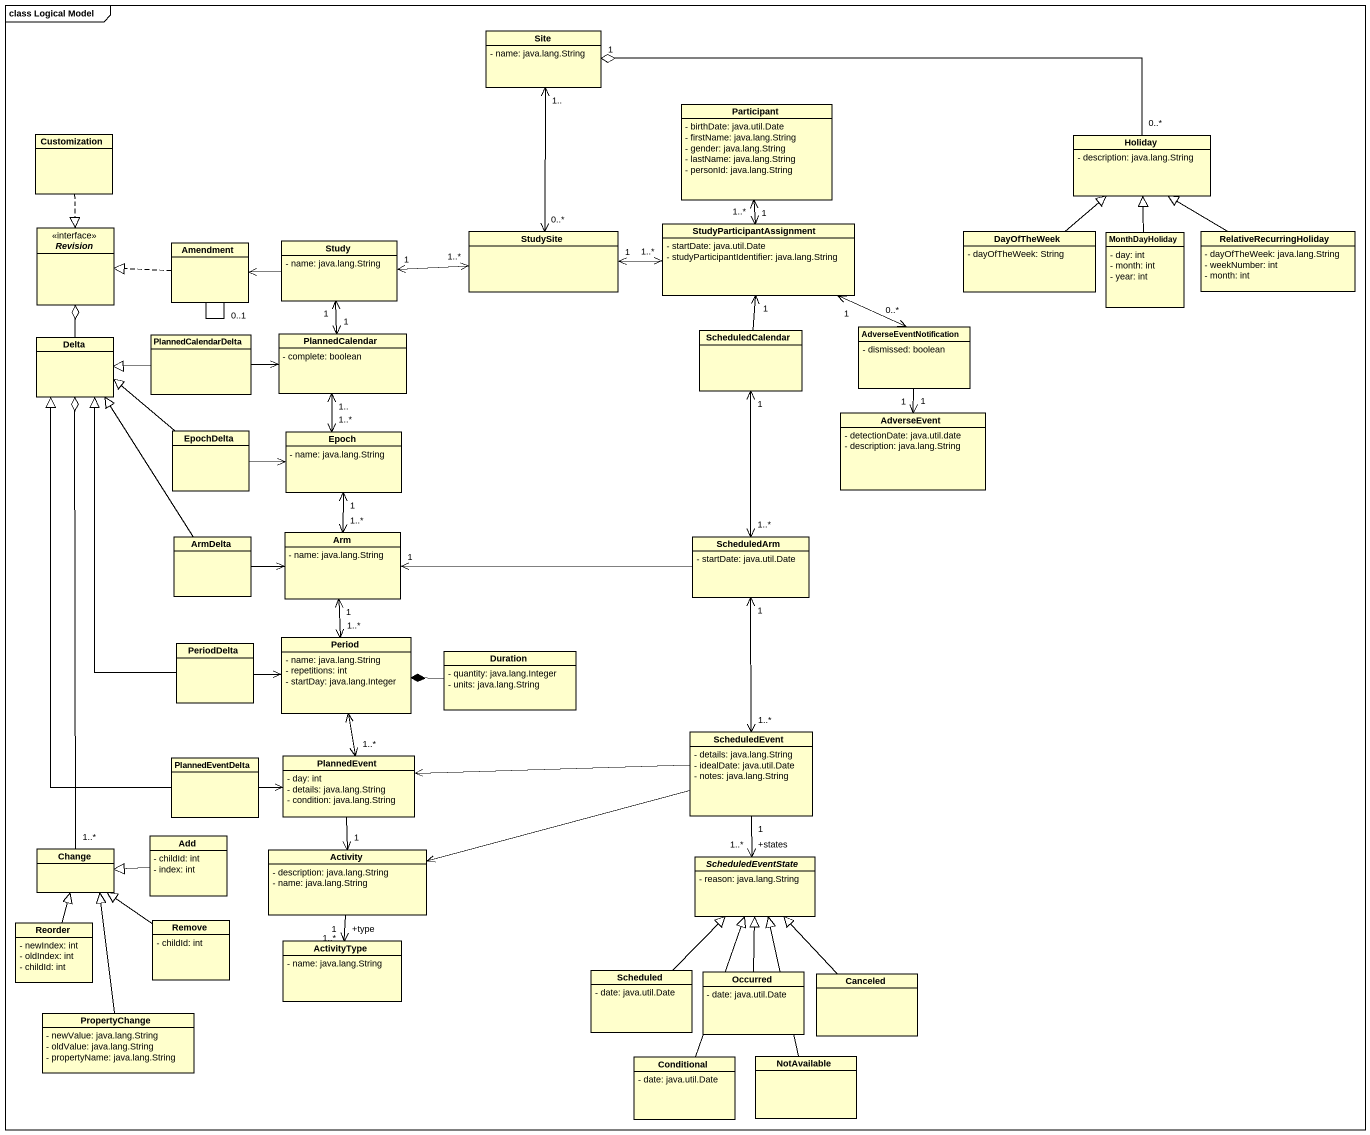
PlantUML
@startuml
mainframe class Logical Model
hide circle
hide empty members
skinparam classAttributeIconSize 0
class Site {
  - name: java.lang.String
}
class "Participant" as Participant_ {
  - birthDate: java.util.Date
  - firstName: java.lang.String
  - gender: java.lang.String
  - lastName: java.lang.String
  - personId: java.lang.String
}
class Customization
class Holiday {
  - description: java.lang.String
}
interface Revision <<interface>>
class Amendment
class Study {
  - name: java.lang.String
}
class StudySite
class StudyParticipantAssignment {
  - startDate: java.util.Date
  - studyParticipantIdentifier: java.lang.String
}
class DayOfTheWeek {
  - dayOfTheWeek: String
}
class MonthDayHoliday {
  - day: int
  - month: int
  - year: int
}
class RelativeRecurringHoliday {
  - dayOfTheWeek: java.lang.String
  - weekNumber: int
  - month: int
}
class Delta
class PlannedCalendarDelta
class PlannedCalendar {
  - complete: boolean
}
class ScheduledCalendar
class AdverseEventNotification {
  - dismissed: boolean
}
class EpochDelta
class Epoch {
  - name: java.lang.String
}
class AdverseEvent {
  - detectionDate: java.util.date
  - description: java.lang.String
}
class ArmDelta
class Arm {
  - name: java.lang.String
}
class ScheduledArm {
  - startDate: java.util.Date
}
class PeriodDelta
class Period {
  - name: java.lang.String
  - repetitions: int
  - startDay: java.lang.Integer
}
class Duration {
  - quantity: java.lang.Integer
  - units: java.lang.String
}
class ScheduledEvent {
  - details: java.lang.String
  - idealDate: java.util.Date
  - notes: java.lang.String
}
class PlannedEventDelta
class PlannedEvent {
  - day: int
  - details: java.lang.String
  - condition: java.lang.String
}
class Change
class Add {
  - childId: int
  - index: int
}
class Activity {
  - description: java.lang.String
  - name: java.lang.String
}
abstract class ScheduledEventState {
  - reason: java.lang.String
}
class Reorder {
  - newIndex: int
  - oldIndex: int
  - childId: int
}
class "Remove" as Remove_ {
  - childId: int
}
class ActivityType {
  - name: java.lang.String
}
class Scheduled {
  - date: java.util.Date
}
class Occurred {
  - date: java.util.Date
}
class Canceled
class PropertyChange {
  - newValue: java.lang.String
  - oldValue: java.lang.String
  - propertyName: java.lang.String
}
class Conditional {
  - date: java.util.Date
}
class NotAvailable
Site "1.." <--> "0..*" StudySite
Participant_ "1" <--> "1..*" StudyParticipantAssignment
Customization ..|> Revision
Holiday "0..*" -left-o "1" Site
Amendment .left.|> Revision
Amendment -- "0..1" Amendment
Study -left-> Amendment
Study -left- Amendment
Study "1" <-right-> "1..*" StudySite
StudySite "1" <-right-> "1..*" StudyParticipantAssignment
DayOfTheWeek -up-|> Holiday
MonthDayHoliday -up-|> Holiday
RelativeRecurringHoliday -up-|> Holiday
Delta -up-o Revision
PlannedCalendarDelta -left-|> Delta
PlannedCalendarDelta -right-> PlannedCalendar
PlannedCalendar "1" <-up-> "1" Study
PlannedCalendar "1.." <--> "1..*" Epoch
ScheduledCalendar -up-> "1" StudyParticipantAssignment
AdverseEventNotification "0..*" <-up-> "1" StudyParticipantAssignment
EpochDelta -up-|> Delta
EpochDelta -right-> Epoch
Epoch "1" <--> "1..*" Arm
AdverseEvent "1" <-up- "1" AdverseEventNotification
ArmDelta -up-|> Delta
ArmDelta -right-> Arm
Arm "1" <--> "1..*" Period
ScheduledArm "1..*" <-up-> "1" ScheduledCalendar
ScheduledArm -left-> "1" Arm
PeriodDelta -up-|> Delta
PeriodDelta -right-> Period
Period <--> "1..*" PlannedEvent
Duration -left-* Period
ScheduledEvent "1..*" <-up-> "1" ScheduledArm
ScheduledEvent -left-> Activity
ScheduledEvent "1" --> "+states\n1..*" ScheduledEventState
PlannedEventDelta -up-|> Delta
PlannedEventDelta -right-> PlannedEvent
PlannedEvent <-right- ScheduledEvent
PlannedEvent --> "1" Activity
Change "1..*" -up-o Delta
Add -left-|> Change
Reorder -up-|> Change
Remove_ -up-|> Change
ActivityType "+type\n1" <-up- "1..*" Activity
Scheduled -up-|> ScheduledEventState
Occurred -up-|> ScheduledEventState
Canceled -up-|> ScheduledEventState
PropertyChange -up-|> Change
Conditional -up-|> ScheduledEventState
NotAvailable -up-|> ScheduledEventState
@enduml
